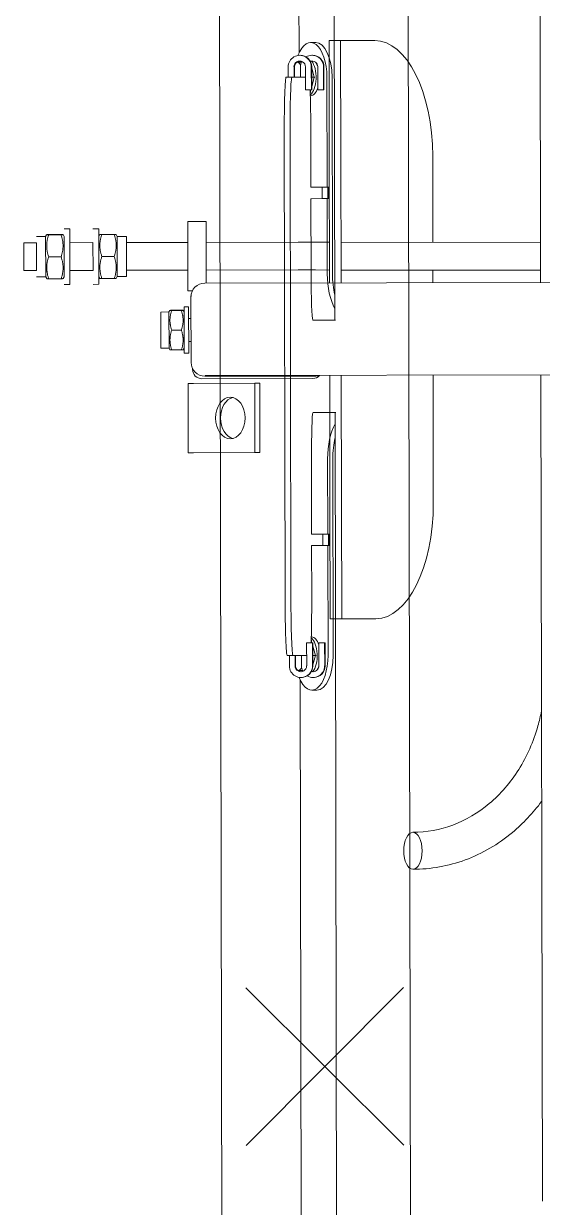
# Model space of a CAD drawing. Extents: x -3873 to 164127, y 7129 to 96529.
# Drawn here: x 85411 to 85635, y 49332 to 49843 of the extents above; entities that cross this region are included whole.
import ezdxf

# ---------------------------------------------------------------- set-up
doc = ezdxf.new("R2010")
doc.units = 0
doc.layers.get('0').update_dxf_attribs({"linetype": 'CONTINUOUS'})
doc.layers.add('LAYOUT Kromeka', color=1, linetype='CONTINUOUS', lineweight=5)

# ---------------------------------------------------------------- blocks, each defined once
blk = doc.blocks.new('drop-GS-double')
for p, q in [((-324.46, 480.83), (-312.46, 480.83)), ((-324.46, 480.83), (-324.46, 475.33)), ((-312.46, 480.83), (-312.46, 475.34)), ((-327.19, 471.33), (-328, 470.87)), ((-327.19, 471.33), (-327.2, 475.33)), ((-309.79, 471.34), (-327.19, 471.33)), ((-312.46, 475.34), (-324.46, 475.33)), ((-324.46, 475.33), (-318.41, 475.33)), ((-309.79, 471.34), (-309.8, 475.34)), ((-309.79, 471.34), (-308.99, 470.88)), ((-328.04, 464.64), (-328.04, 470.02)), ((-318.58, 464.65), (-318.58, 470.02)), ((-309.04, 464.65), (-309.04, 470.03)), ((-308.95, 464.65), (-308.95, 470.03)), ((-330.49, 463.33), (-330.49, 460.83)), ((-330.49, 460.83), (-306.49, 460.84)), ((-327.19, 463.33), (-327.99, 463.79)), ((-309.79, 463.34), (-327.19, 463.33)), ((-327.19, 463.33), (-309.79, 463.34)), ((-324.46, 460.83), (-324.46, 450.83)), ((-312.46, 460.84), (-312.46, 450.84)), ((-309.79, 463.34), (-308.99, 463.8)), ((-306.49, 463.34), (-306.49, 460.84)), ((-330.49, 450.83), (-330.49, 448.33)), ((-312.46, 450.84), (-324.46, 450.83)), ((-324.46, 450.83), (-312.46, 450.84)), ((-306.49, 450.84), (-306.49, 448.34)), ((-330.49, 448.33), (-306.49, 448.34)), ((-328, 447.02), (-327.99, 441.64)), ((-327.19, 448.33), (-327.99, 447.87)), ((-327.98, 447.02), (-327.98, 441.64)), ((-318.47, 447.02), (-318.47, 441.65)), ((-309.79, 448.34), (-308.99, 447.88)), ((-308.98, 447.03), (-308.98, 441.65)), ((-327.19, 440.33), (-327.99, 440.79)), ((-327.19, 440.33), (-309.79, 440.34)), ((-327.19, 440.33), (-327.18, 436.33)), ((-309.79, 440.34), (-308.99, 440.8)), ((-309.79, 440.34), (-309.78, 436.34)), ((-327.18, 436.33), (-309.78, 436.34)), ((-324.48, 436.33), (-324.46, 436.33)), ((-324.46, 436.33), (-324.46, 409.83)), ((-312.46, 436.34), (-312.46, 409.83)), ((-358.11, 421.5), (-342.51, 421.5)), ((-358.11, 418), (-358.11, 421.5)), ((-354.39, 421.56), (-354.45, 421.5)), ((-354.39, 421.56), (-346.23, 421.56)), ((-346.23, 421.56), (-346.17, 421.5)), ((-342.51, 418), (-342.51, 421.5)), ((-358.84, 412.66), (-358.84, 416.84)), ((-358.11, 418), (-358.81, 417.6)), ((-358.11, 418), (-342.51, 418)), ((-350.37, 412.66), (-350.37, 416.84)), ((-342.51, 418), (-341.81, 417.6)), ((-341.84, 412.66), (-341.84, 416.84)), ((-341.78, 412.66), (-341.78, 416.84)), ((-403.38, 407.48), (-403.38, 409.83)), ((-403.38, 409.83), (-373.38, 409.83)), ((-373.38, 409.83), (-373.38, 407.48)), ((-360.31, 411.5), (-340.31, 411.5)), ((-360.31, 409.5), (-360.31, 411.5)), ((-360.31, 409.5), (-340.31, 409.5)), ((-358.11, 411.5), (-358.81, 411.9)), ((-355.31, 408.5), (-355.31, 409.5)), ((-345.31, 408.5), (-345.31, 409.5)), ((-342.51, 411.5), (-341.81, 411.9)), ((-340.31, 409.5), (-340.31, 411.5)), ((-333.38, 409.83), (-303.38, 409.83)), ((-333.38, 409.83), (-333.38, 407.87)), ((-303.38, 409.83), (-303.38, 401.83)), ((-403.38, 380.95), (-403.38, 407.48)), ((-373.38, 407.48), (-373.38, 380.95)), ((-367.06, 407.83), (-367.38, 407.83)), ((-336.31, 408.5), (-364.31, 408.5)), ((-336.06, 408.5), (-336.31, 408.5)), ((-371.38, 403.83), (-371.38, 355.83)), ((-370.31, 354.5), (-370.31, 402.5)), ((-370.06, 402.45), (-370.06, 108.5)), ((-330.06, 402.5), (-330.06, 108.5)), ((-303.38, 401.83), (-330.06, 401.83)), ((-324.46, 401.83), (-324.46, 362.08)), ((-312.46, 401.83), (-312.46, 362.08)), ((-373.38, 380.95), (-403.38, 380.95)), ((-403.38, 378.8), (-403.38, 380.95)), ((-403.38, 378.8), (-373.38, 378.8)), ((-373.38, 378.8), (-373.38, 380.95)), ((-324.49, 348.5), (-324.47, 354.59)), ((-312.49, 348.5), (-312.47, 354.55)), ((-475.31, 348.5), (-425.31, 348.5)), ((-475.31, 348.5), (-475.31, 343.5)), ((-370.06, 348.5), (-425.31, 348.5)), ((-275.31, 348.5), (-330.06, 348.5)), ((-275.31, 348.5), (-225.31, 348.5)), ((-225.31, 343.5), (-225.31, 348.5)), ((-475.31, 343.5), (-475.31, 342.83)), ((-425.31, 343.5), (-475.31, 343.5)), ((-370.06, 343.5), (-425.31, 343.5)), ((-275.31, 343.5), (-330.06, 343.5)), ((-324.76, 257.16), (-324.5, 343.5)), ((-312.76, 257.16), (-312.5, 343.5)), ((-225.31, 343.5), (-275.31, 343.5)), ((-225.31, 342.83), (-225.31, 343.5)), ((-475.31, 342.83), (-475.31, 328.77)), ((-225.31, 328.77), (-225.31, 342.83)), ((-425.31, 303.77), (-370.06, 303.77)), ((-330.06, 303.77), (-324.62, 303.77)), ((-312.62, 303.77), (-275.31, 303.77)), ((-370.06, 257.16), (-727.31, 257.16)), ((330.19, 257.15), (-330.06, 257.16))]:
    blk.add_line(p, q)
for centre, radius, start, end in [((-367.38, 403.83), 4, 90, 180), ((-364.31, 402.5), 6, 90, 180), ((-336.31, 402.5), 6, 77.0695, 90), ((-336.06, 402.5), 6, 0, 90), ((-367.38, 355.83), 4, 180, 227.334), ((-364.31, 354.5), 6, 180, 196.5595)]:
    blk.add_arc(centre, radius, start, end)
for centre, major_axis, ratio in [((-388.38, 391.56), (9, 0), 0.707107), ((-575.66, 312.89), (-8, 0.02), 0.499996)]:
    blk.add_ellipse(centre, major_axis=major_axis, ratio=ratio)
for centre, major_axis, ratio, start_param, end_param in [((-388.38, 389.41), (9, 0), 0.707107, 0.170153, 2.971439), ((-425.31, 328.77), (-50, 0), 0.5, 0, 1.570796), ((-275.31, 328.77), (50, 0), 0.5, 4.712389, 6.283185)]:
    blk.add_ellipse(centre, major_axis=major_axis, ratio=ratio, start_param=start_param, end_param=end_param)
for points, weights in [([(-328.04, 470.02), (-328.01, 470.86), (-328, 470.87)], [1, 1.07620854419, 1.07733341681]), ([(-318.58, 470.02), (-323.31, 471.61), (-328.04, 470.02)], [1, 1.15470053838, 1]), ([(-309.04, 470.03), (-313.81, 471.61), (-318.58, 470.02)], [1, 1.15470053838, 1]), ([(-308.95, 470.03), (-309, 471.61), (-309.04, 470.03)], [1, 1.15470053838, 1]), ([(-328.04, 464.64), (-323.31, 463.06), (-318.58, 464.65)], [1, 1.15470053838, 1]), ([(-327.99, 463.79), (-328.01, 463.81), (-328.04, 464.64)], [1.07733339198, 1.07620770336, 1]), ([(-318.58, 464.65), (-313.81, 463.06), (-309.04, 464.65)], [1, 1.15470053838, 1]), ([(-309.04, 464.65), (-308.99, 463.06), (-308.95, 464.65)], [1, 1.15470053838, 1]), ([(-327.98, 447.02), (-327.99, 448.6), (-328, 447.02)], [1, 1.15470053838, 1]), ([(-318.47, 447.02), (-323.22, 448.61), (-327.98, 447.02)], [1, 1.15470053838, 1]), ([(-308.98, 447.03), (-313.72, 448.61), (-318.47, 447.02)], [1, 1.15470053838, 1]), ([(-308.99, 447.88), (-308.98, 447.87), (-308.98, 447.03)], [1.07734957596, 1.07711870557, 1]), ([(-327.99, 441.64), (-327.99, 440.06), (-327.98, 441.64)], [1, 1.15470053838, 1]), ([(-327.98, 441.64), (-323.22, 440.06), (-318.47, 441.65)], [1, 1.15470053838, 1]), ([(-318.47, 441.65), (-313.72, 440.06), (-308.98, 441.65)], [1, 1.15470053838, 1]), ([(-308.98, 441.65), (-308.98, 440.8), (-308.99, 440.8)], [1, 1.07711786475, 1.07734957091]), ([(-358.84, 416.84), (-358.82, 417.59), (-358.81, 417.6)], [1, 1.076533138, 1.07734163698]), ([(-350.37, 416.84), (-354.6, 418.25), (-358.84, 416.84)], [1, 1.15470053838, 1]), ([(-341.84, 416.84), (-346.1, 418.25), (-350.37, 416.84)], [1, 1.15470053838, 1]), ([(-341.78, 416.84), (-341.81, 418.25), (-341.84, 416.84)], [1, 1.15470053838, 1]), ([(-358.84, 412.66), (-354.6, 411.25), (-350.37, 412.66)], [1, 1.15470053838, 1]), ([(-358.81, 411.9), (-358.82, 411.91), (-358.84, 412.66)], [1.07734163698, 1.076533138, 1]), ([(-350.37, 412.66), (-346.1, 411.25), (-341.84, 412.66)], [1, 1.15470053838, 1]), ([(-341.84, 412.66), (-341.81, 411.25), (-341.78, 412.66)], [1, 1.15470053838, 1])]:
    blk.add_rational_spline(points, weights, degree=2)
for points, knots in [([(-324.47, 354.59), (-324.47, 355.04), (-324.47, 355.51), (-324.47, 356.46), (-324.46, 356.95), (-324.46, 357.95), (-324.46, 358.45), (-324.46, 359.47), (-324.46, 359.99), (-324.46, 361.03), (-324.46, 361.55), (-324.46, 362.08)], [5.2359878, 5.2359878, 5.2359878, 5.2359878, 5.3407075, 5.3407075, 5.4454273, 5.4454273, 5.550147, 5.550147, 5.6548668, 5.6548668, 5.7595865, 5.7595865, 5.7595865, 5.7595865]), ([(-312.47, 354.55), (-312.47, 355.01), (-312.47, 355.48), (-312.47, 356.44), (-312.46, 356.93), (-312.46, 357.93), (-312.46, 358.44), (-312.46, 359.46), (-312.46, 359.98), (-312.46, 361.03), (-312.46, 361.55), (-312.46, 362.08)], [5.2359878, 5.2359878, 5.2359878, 5.2359878, 5.3407075, 5.3407075, 5.4454273, 5.4454273, 5.550147, 5.550147, 5.6548668, 5.6548668, 5.7595865, 5.7595865, 5.7595865, 5.7595865]), ([(-583.66, 312.9), (-583.68, 305.23), (-582.31, 297.55), (-576.93, 282.93), (-572.91, 276), (-563.92, 265.14), (-559.43, 260.88), (-554.45, 257.16)], [4.712389, 4.712389, 4.712389, 4.712389, 5.0229078, 5.0229078, 5.3361083, 5.3361083, 5.5733079, 5.5733079, 5.5733079, 5.5733079]), ([(-567.66, 312.87), (-567.67, 307.03), (-566.62, 301.19), (-562.46, 290), (-559.33, 284.65), (-551.24, 274.96), (-546.27, 270.62), (-534.92, 263.45), (-528.55, 260.61), (-519.67, 258.09), (-517.5, 257.58), (-515.31, 257.16)], [4.712389, 4.712389, 4.712389, 4.712389, 5.026548, 5.026548, 5.340708, 5.340708, 5.654867, 5.654867, 5.969026, 5.969026, 6.068114, 6.068114, 6.068114, 6.068114])]:
    blk.add_open_spline(points, degree=3, knots=knots)
blk = doc.blocks.new('g-cl-drop-gs-double')
for p, q in [((1930.66, 1834.19), (1998.87, 1765.99)), ((1930.66, 1765.99), (1998.87, 1834.19))]:
    blk.add_line(p, q)
blk.add_blockref('drop-GS-double', (2633.59, 1448.89))
blk = doc.blocks.new('SD-30-2')
for p, q in [((763.5, 1372.55), (-771.5, 1372.55)), ((-503.94, 1342.88), (-508.44, 1342.88)), ((-503.94, 1341.28), (-503.94, 1343.78)), ((-503.94, 1340.38), (-503.94, 1341.28)), ((-278.94, 1344.66), (-478.94, 1344.66)), ((-478.94, 1342.16), (-278.94, 1342.16)), ((-253.94, 1341.28), (-253.94, 1343.78)), ((-249.44, 1342.88), (-253.94, 1342.88)), ((-253.94, 1341.28), (-253.94, 1340.38)), ((-514.5, 1338.18), (-747.5, 1338.18)), ((-513.44, 1337.71), (-513.44, 1337.89)), ((-508.44, 1340.38), (-503.94, 1340.38)), ((-503.94, 1340.21), (-508.44, 1340.21)), ((-503.94, 1337.6), (-508.44, 1337.6)), ((-503.94, 1335.39), (-503.94, 1340.21)), ((-253.94, 1340.38), (-249.44, 1340.38)), ((-253.94, 1340.21), (-253.94, 1335.39)), ((-249.44, 1340.21), (-253.94, 1340.21)), ((-249.44, 1337.6), (-253.94, 1337.6)), ((-244.44, 1337.89), (-244.44, 1337.71)), ((-10.5, 1338.18), (-243.39, 1338.18)), ((-518.94, 1330.97), (-518.94, 1333.18)), ((-513.44, 1332.42), (-513.44, 1332.6)), ((-510.47, 1333.07), (-510.47, 1333.14)), ((-498.48, 1335.39), (-508.44, 1335.39)), ((-508.44, 1332.89), (-498.48, 1332.89)), ((-498.48, 1332.71), (-508.44, 1332.71)), ((-503.94, 1331.6), (-508.04, 1332.71)), ((-503.97, 1331.31), (-503.97, 1331.61)), ((-503.94, 1331.6), (-503.94, 1332.71)), ((-499.85, 1332.71), (-503.94, 1331.6)), ((-498.48, 1335.39), (-498.48, 1332.89)), ((-497.44, 1333.36), (-498.48, 1333.08)), ((-498.48, 1332.89), (-498.48, 1332.71)), ((-497.47, 1333.07), (-497.47, 1333.36)), ((-497.44, 1333.36), (-497.44, 1333.43)), ((-495.94, 1333.38), (-495.94, 1333.18)), ((-456.44, 1333.14), (-478.94, 1333.14)), ((-456.44, 1332.98), (-456.44, 1333.14)), ((-456.44, 1332.98), (-456.44, 1328.34)), ((-418.94, 1333.14), (-451.44, 1333.14)), ((-451.44, 1333.14), (-451.44, 1332.98)), ((-451.44, 1328.34), (-451.44, 1332.98)), ((-398.94, 1322.63), (-398.94, 1332.21)), ((-358.94, 1332.21), (-358.94, 1322.63)), ((-306.44, 1333.14), (-338.94, 1333.14)), ((-306.44, 1332.98), (-306.44, 1333.14)), ((-306.44, 1332.98), (-306.44, 1328.34)), ((-278.94, 1333.14), (-301.44, 1333.14)), ((-301.44, 1333.14), (-301.44, 1332.98)), ((-301.44, 1328.34), (-301.44, 1332.98)), ((-261.94, 1333.38), (-261.94, 1333.18)), ((-260.44, 1333.36), (-260.44, 1333.43)), ((-259.33, 1333.06), (-260.44, 1333.36)), ((-260.44, 1333.07), (-260.44, 1333.36)), ((-249.44, 1335.39), (-259.33, 1335.39)), ((-259.33, 1335.39), (-259.33, 1332.89)), ((-259.33, 1332.89), (-249.44, 1332.89)), ((-259.33, 1332.71), (-259.33, 1332.89)), ((-249.44, 1332.71), (-259.33, 1332.71)), ((-253.94, 1331.6), (-258.04, 1332.71)), ((-253.94, 1331.6), (-253.94, 1332.71)), ((-249.85, 1332.71), (-253.94, 1331.6)), ((-253.94, 1331.31), (-253.94, 1331.6)), ((-247.44, 1333.07), (-247.44, 1333.13)), ((-244.44, 1332.6), (-244.44, 1332.42)), ((-238.94, 1330.97), (-238.94, 1333.18)), ((-498.47, 1330.1), (-508.44, 1330.1)), ((-508.44, 1327.6), (-498.47, 1327.6)), ((-498.47, 1327.43), (-508.44, 1327.43)), ((-456.44, 1326.14), (-503.94, 1326.14)), ((-498.47, 1330.1), (-498.47, 1327.6)), ((-498.47, 1327.6), (-498.47, 1327.43)), ((-451.44, 1328.34), (-456.44, 1328.34)), ((-456.44, 1328.34), (-456.44, 1325.84)), ((-456.44, 1325.49), (-456.44, 1325.84)), ((-456.44, 1325.84), (-451.44, 1325.84)), ((-456.44, 1325.49), (-456.44, 1325.49)), ((-451.44, 1325.49), (-456.44, 1325.49)), ((-451.44, 1328.34), (-451.44, 1325.84)), ((-418.94, 1326.14), (-451.44, 1326.14)), ((-451.44, 1325.84), (-451.44, 1325.49)), ((-451.44, 1325.49), (-451.44, 1325.49)), ((-306.44, 1326.14), (-338.94, 1326.14)), ((-301.44, 1328.34), (-306.44, 1328.34)), ((-306.44, 1328.34), (-306.44, 1325.84)), ((-306.44, 1325.49), (-306.44, 1325.84)), ((-306.44, 1325.84), (-301.44, 1325.84)), ((-306.44, 1325.49), (-306.44, 1325.49)), ((-301.44, 1325.49), (-306.44, 1325.49)), ((-301.44, 1328.34), (-301.44, 1325.84)), ((-253.94, 1326.14), (-301.44, 1326.14)), ((-301.44, 1325.84), (-301.44, 1325.49)), ((-301.44, 1325.49), (-301.44, 1325.49)), ((-249.44, 1330.1), (-259.39, 1330.1)), ((-259.39, 1330.1), (-259.39, 1327.6)), ((-259.39, 1327.6), (-249.44, 1327.6)), ((-259.39, 1327.43), (-259.39, 1327.6)), ((-249.44, 1327.43), (-259.39, 1327.43)), ((-831.06, 1322.9), (-398.94, 1322.9)), ((-503.94, 1323.94), (-418.94, 1323.94)), ((-358.94, 1322.9), (351.1, 1322.9)), ((-338.94, 1323.94), (-253.94, 1323.94)), ((828.94, 1290.86), (-837.06, 1290.86))]:
    blk.add_line(p, q)
for centre, major_axis, ratio, start_param, end_param in [((-508.44, 1337.89), (-5, 0), 0.999379, 4.712389, 7.853982), ((-478.94, 1343.78), (-25, 0), 0.035248, 4.712389, 6.283185), ((-478.94, 1341.28), (-25, 0), 0.035248, 4.712389, 6.283185), ((-278.94, 1343.78), (25, 0), 0.035248, 0, 1.570796), ((-278.94, 1341.28), (25, 0), 0.035248, 0, 1.570796), ((-249.44, 1337.89), (5, 0), 0.999379, 4.712389, 7.853982), ((-503.94, 1333.18), (-15, 0), 0.469163, 5.393179, 7.853982), ((-508.44, 1337.71), (-5, 0), 0.999379, 0, 1.570796), ((-508.44, 1337.89), (-2.5, 0), 0.999379, 4.712389, 7.853982), ((-508.44, 1337.71), (-2.5, 0), 0.999379, 4.712389, 6.247908), ((-508.44, 1332.6), (5, 0), 0.999379, 1.570796, 2.058396), ((-503.97, 1337.26), (-6.5, 0), 0.468077, 6.18841, 6.283185), ((-503.97, 1337.26), (-6.5, 0), 0.468077, 0, 0.030586), ((-503.94, 1339.28), (-6.5, 0), 0.469163, 0.021256, 0.61061), ((-253.94, 1333.18), (15, 0), 0.469163, 4.712389, 7.173191), ((-249.44, 1337.89), (2.5, 0), 0.999379, 4.712389, 7.853982), ((-249.44, 1337.71), (2.5, 0), 0.999379, 0.035278, 1.570796), ((-249.44, 1337.71), (5, 0), 0.999379, 4.712389, 6.283185), ((-249.44, 1332.6), (5, 0), 0.999379, 1.083197, 1.570796), ((-253.94, 1339.28), (6.5, 0), 0.469163, 5.672576, 6.26193), ((-503.94, 1330.97), (-15, 0), 0.469163, 0, 1.570796), ((-508.44, 1332.6), (-5, 0), 0.999379, 5.74635, 7.853982), ((-508.44, 1332.42), (-5, 0), 0.999379, 0, 1.570796), ((-508.44, 1332.6), (-2.5, 0), 0.999379, 5.989394, 7.853982), ((-508.44, 1332.42), (-2.5, 0), 0.999379, 5.926366, 6.247908), ((-503.94, 1334.59), (8, 0), 0.469163, 3.652796, 5.957005), ((-503.94, 1333.18), (8, 0), 0.469163, 3.80384, 4.104429), ((-503.94, 1333.18), (8, 0), 0.469163, 5.319898, 6.283185), ((-478.94, 1334.02), (-25, 0), 0.035248, 0.674008, 1.570796), ((-418.94, 1332.44), (20, 0), 0.035248, 0.073267, 1.570796), ((-418.94, 1332.21), (20, 0), 0.292706, 0, 0.029354), ((-338.94, 1332.21), (-20, 0), 0.292706, 6.253831, 6.283185), ((-338.94, 1332.44), (-20, 0), 0.035248, 4.712389, 6.209918), ((-278.94, 1334.02), (-25, 0), 0.035248, 1.570796, 2.472684), ((-253.94, 1333.18), (-8, 0), 0.469163, 0, 0.963288), ((-253.94, 1334.59), (-8, 0), 0.469163, 0.326181, 2.630389), ((-253.94, 1330.97), (15, 0), 0.469163, 4.712389, 6.283185), ((-249.44, 1332.6), (5, 0), 0.999379, 4.712389, 6.82002), ((-249.44, 1332.6), (2.5, 0), 0.999379, 4.712389, 6.576977), ((-249.44, 1332.42), (5, 0), 0.999379, 4.712389, 6.283185), ((-253.94, 1333.18), (8, 0), 0.469163, 5.320349, 5.620938), ((-249.44, 1332.42), (2.5, 0), 0.999379, 0.035278, 0.356819), ((-418.94, 1316.76), (-20, 0), 0.469163, 3.854284, 4.712389), ((-338.94, 1316.76), (-20, 0), 0.469163, 4.712389, 5.570494), ((-418.94, 1314.55), (20, 0), 0.469163, 1.09551, 1.570796), ((-338.94, 1314.55), (20, 0), 0.469163, 1.570796, 2.046083)]:
    blk.add_ellipse(centre, major_axis=major_axis, ratio=ratio, start_param=start_param, end_param=end_param)
for points, weights in [([(-510.47, 1338.5), (-510.46, 1338.51), (-510.44, 1338.52)], [1, 1.00030666569, 1.00060837581]), ([(-510.47, 1337.26), (-510.47, 1338.07), (-510.47, 1338.5)], [1, 1.0379548493, 1]), ([(-510.47, 1337.17), (-510.47, 1337.21), (-510.47, 1337.26)], [1.00394300457, 1.00208616732, 1]), ([(-510.44, 1337.18), (-510.44, 1338.45), (-510.44, 1339.21)], [1.00424273721, 1.0343965497, 1.00284206933]), ([(-247.44, 1339.21), (-247.44, 1338.45), (-247.44, 1337.18)], [1.00284206934, 1.0343965497, 1.00424273721])]:
    blk.add_rational_spline(points, weights, degree=2)
for points, knots in [([(-399, 1332.49), (-398.99, 1332.49), (-398.98, 1332.47), (-398.96, 1332.44), (-398.96, 1332.41), (-398.95, 1332.38)], [0, 0, 0, 0, 0.03285149, 0.03285149, 0.06565342, 0.06565342, 0.06565342, 0.06565342]), ([(-358.94, 1332.38), (-358.93, 1332.41), (-358.92, 1332.44), (-358.91, 1332.47), (-358.9, 1332.49), (-358.89, 1332.49)], [0, 0, 0, 0, 0.03279591, 0.03279591, 0.06564137, 0.06564137, 0.06564137, 0.06564137])]:
    blk.add_open_spline(points, degree=3, knots=knots)
blk = doc.blocks.new('g-dropbin-2')
blk.add_blockref('SD-30-2', (2143.68, 2213.8))

msp = doc.modelspace()

# ---------------------------------------------------------------- block references
at = {"layer": 'LAYOUT Kromeka', "rotation": 90.10840459875308}
for name, p in [('g-cl-drop-gs-double', (87344.96, 47431.25, -15419981.6)), ('g-dropbin-2', (89085.59, 47937.26, -15419981.6))]:
    msp.add_blockref(name, p, dxfattribs=at)

doc.saveas('drawing.dxf')
